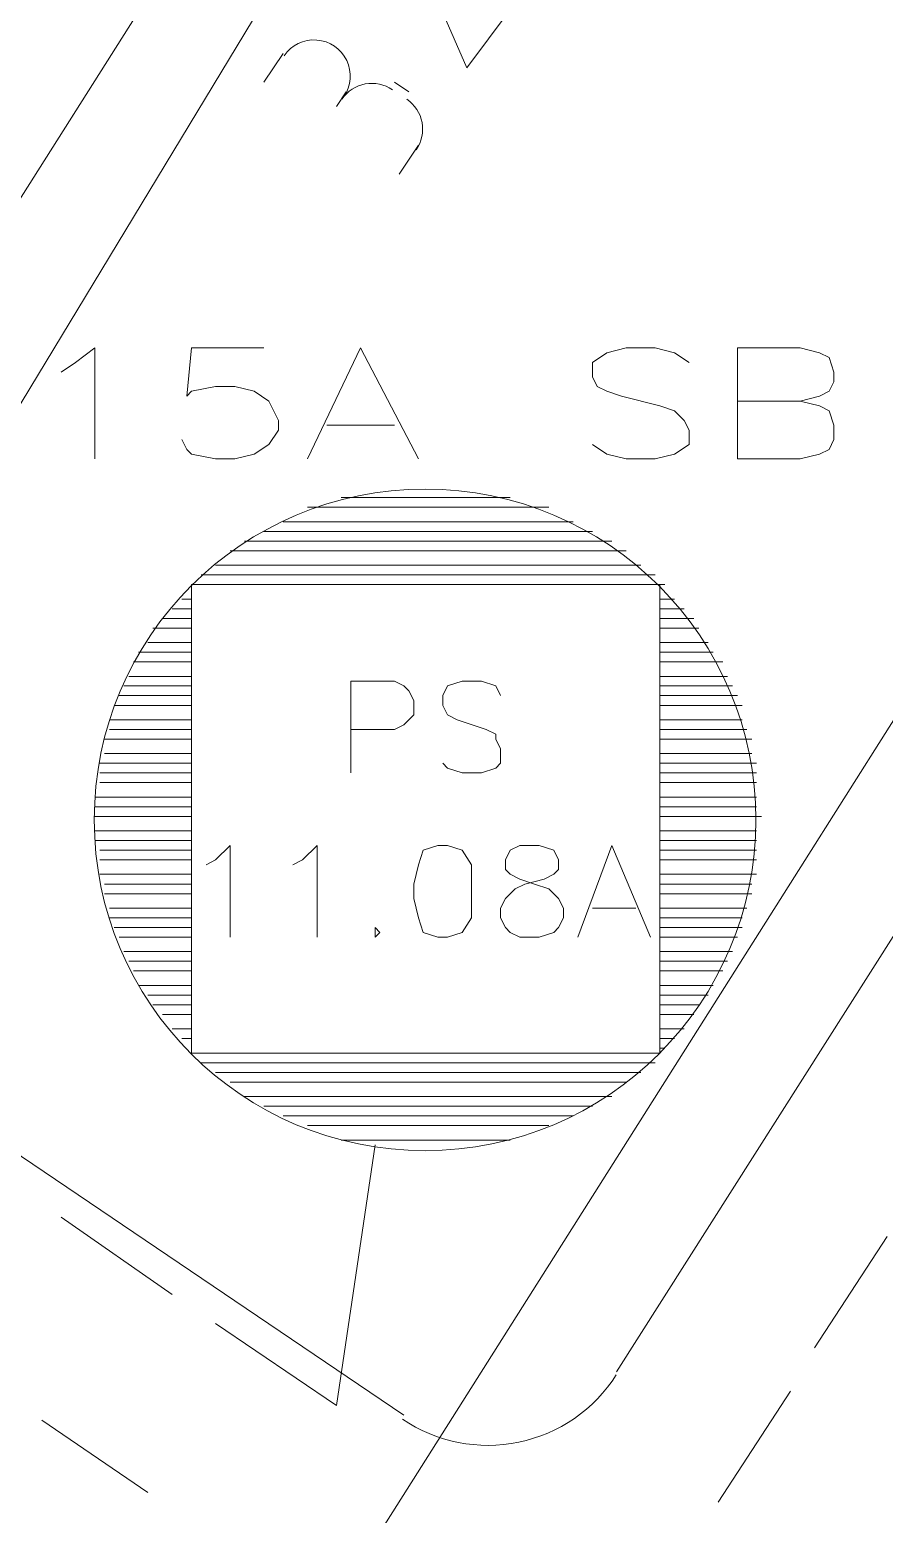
# Model space of a CAD drawing. Header units: millimetres. Extents: x 0.6 to 28.7, y 3.6 to 37.8.
# Drawn here: x 13.586 to 14.324, y 15.225 to 16.507 of the extents above; entities that cross this region are included whole.
import ezdxf

# ---------------------------------------------------------------- set-up
doc = ezdxf.new("R2010")
doc.units = ezdxf.units.MM
doc.layers.add('PDF_Actives-PowerSupply', color=1, linetype='Continuous')
doc.layers.add('PDF_RDFIN01', color=4, linetype='Continuous')
for name, color, linetype, true_color in [('PDF_Cable-565', 23, 'Continuous', 0xdd8a6e), ('PDF_STLINE01', 8, 'Continuous', 0x808080), ('PDF_STTEXT01', 8, 'Continuous', 0x808080)]:
    doc.layers.add(name, color=color, linetype=linetype, true_color=true_color)

msp = doc.modelspace()

# ---------------------------------------------------------------- linework, layer by layer
at = {"layer": 'PDF_Actives-PowerSupply', "lineweight": 9}
for points in [[(13.6129, 16.2111), (13.6254, 16.2195), (13.6421, 16.232), (13.6421, 16.1361)], [(13.788, 16.232), (13.7255, 16.232), (13.7213, 16.1903), (13.7255, 16.1945), (13.7463, 16.1986), (13.763, 16.1986), (13.7797, 16.1945), (13.7922, 16.1861), (13.8005, 16.1694), (13.8005, 16.1611), (13.7922, 16.1486), (13.7797, 16.1402), (13.763, 16.1361), (13.7463, 16.1361), (13.7255, 16.1402), (13.7213, 16.1444), (13.7171, 16.1528)], [(13.8255, 16.1361), (13.8714, 16.232), (13.9215, 16.1361)], [(14.155, 16.2195), (14.1425, 16.2278), (14.1258, 16.232), (14.1008, 16.232), (14.0841, 16.2278), (14.0716, 16.2195), (14.0716, 16.207), (14.0757, 16.1986), (14.0841, 16.1945), (14.0966, 16.1903), (14.1299, 16.1819), (14.1425, 16.1778), (14.1508, 16.1694), (14.155, 16.1611), (14.155, 16.1486), (14.1425, 16.1402), (14.1258, 16.1361), (14.1008, 16.1361), (14.0841, 16.1402), (14.0716, 16.1486)], [(14.2509, 16.1861), (14.2675, 16.1819), (14.2759, 16.1778), (14.2801, 16.1653), (14.2801, 16.1528), (14.2759, 16.1444), (14.2675, 16.1402), (14.2509, 16.1361), (14.1967, 16.1361), (14.1967, 16.232), (14.2509, 16.232), (14.2675, 16.2278), (14.2759, 16.2236), (14.2801, 16.2111), (14.2801, 16.2028), (14.2759, 16.1945), (14.2675, 16.1903), (14.2509, 16.1861), (14.1967, 16.1861)], [(13.8422, 16.1653), (13.9006, 16.1653)], [(14.0716, 16.0735), (13.788, 16.0735), (14.0716, 16.0735)], [(14.0549, 16.0819), (13.8047, 16.0819), (14.0549, 16.0819)], [(14.0882, 16.0652), (13.7713, 16.0652), (14.0882, 16.0652)], [(14.1008, 16.0569), (13.7588, 16.0569), (14.1008, 16.0569)], [(14.1258, 16.036), (13.7338, 16.036), (14.1258, 16.036)], [(14.1133, 16.0443), (13.7463, 16.0443), (14.1133, 16.0443)], [(13.7255, 16.0277), (13.7255, 16.0277)], [(13.7255, 16.0277), (13.7255, 16.0277)], [(14.1341, 16.0277), (14.1299, 16.0277), (14.1341, 16.0277)], [(14.1425, 16.0152), (14.1299, 16.0152), (14.1425, 16.0152)], [(13.7255, 15.9484), (13.6713, 15.9484), (13.7255, 15.9484)], [(14.1883, 15.9484), (14.1299, 15.9484), (14.1883, 15.9484)], [(13.8631, 15.865), (13.8631, 15.9443), (13.9006, 15.9443), (13.9089, 15.9401), (13.9131, 15.9359), (13.9173, 15.9276), (13.9173, 15.9151), (13.9131, 15.9109), (13.9089, 15.9067), (13.9006, 15.9026), (13.8631, 15.9026)], [(13.9923, 15.9318), (13.9882, 15.9401), (13.9757, 15.9443), (13.959, 15.9443), (13.9465, 15.9401), (13.9423, 15.9318), (13.9423, 15.9234), (13.9465, 15.9151), (13.9548, 15.9109), (13.9798, 15.9026), (13.9882, 15.8984), (13.9882, 15.8942), (13.9923, 15.8859), (13.9923, 15.8734), (13.9882, 15.8692), (13.9757, 15.865), (13.959, 15.865), (13.9465, 15.8692), (13.9423, 15.8734)], [(13.7255, 15.9318), (13.6629, 15.9318), (13.7255, 15.9318)], [(13.7255, 15.9109), (13.6546, 15.9109), (13.7255, 15.9109)], [(14.2008, 15.9109), (14.1299, 15.9109), (14.2008, 15.9109)], [(13.7255, 15.8942), (13.6504, 15.8942), (13.7255, 15.8942)], [(13.7255, 15.9026), (13.6546, 15.9026), (13.7255, 15.9026)], [(14.205, 15.9026), (14.1299, 15.9026), (14.205, 15.9026)], [(14.2092, 15.8817), (14.1299, 15.8817), (14.2092, 15.8817)], [(13.7255, 15.8734), (13.6462, 15.8734), (13.7255, 15.8734)], [(13.7255, 15.865), (13.6462, 15.865), (13.7255, 15.865)], [(14.2133, 15.865), (14.1299, 15.865), (14.2133, 15.865)], [(13.7255, 15.8275), (13.6421, 15.8275), (13.7255, 15.8275)], [(14.2175, 15.8275), (14.1299, 15.8275), (14.2175, 15.8275)], [(13.7255, 15.815), (13.6421, 15.815), (13.7255, 15.815)], [(14.2133, 15.815), (14.1299, 15.815), (14.2133, 15.815)], [(13.738, 15.7858), (13.7463, 15.79), (13.7588, 15.8025), (13.7588, 15.7233)], [(13.813, 15.7858), (13.8214, 15.79), (13.8339, 15.8025), (13.8339, 15.7233)], [(14.0591, 15.7233), (14.0882, 15.8025), (14.1216, 15.7233)], [(13.7255, 15.7775), (13.6462, 15.7775), (13.7255, 15.7775)], [(14.2133, 15.7775), (14.1299, 15.7775), (14.2133, 15.7775)], [(13.7255, 15.7608), (13.6504, 15.7608), (13.7255, 15.7608)], [(14.0716, 15.7483), (14.1091, 15.7483)], [(13.7255, 15.7233), (13.6629, 15.7233), (13.7255, 15.7233)], [(13.7255, 15.7024), (13.6713, 15.7024), (13.7255, 15.7024)], [(14.1883, 15.7024), (14.1299, 15.7024), (14.1883, 15.7024)], [(13.7255, 15.6274), (13.7255, 15.6274)], [(13.7255, 15.6274), (13.7255, 15.6274)], [(14.1425, 15.6357), (14.1299, 15.6357), (14.1425, 15.6357)], [(14.1341, 15.6274), (14.1299, 15.6274), (14.1341, 15.6274)], [(14.1258, 15.6148), (13.7338, 15.6148), (14.1258, 15.6148)], [(14.1133, 15.6065), (13.7463, 15.6065), (14.1133, 15.6065)], [(14.0716, 15.5773), (13.788, 15.5773), (14.0716, 15.5773)], [(14.0549, 15.569), (13.8047, 15.569), (14.0549, 15.569)], [(14.034, 15.5606), (13.8255, 15.5606), (14.034, 15.5606)], [(14.0007, 15.5481), (13.8547, 15.5481), (14.0007, 15.5481)], [(13.8506, 15.3188), (13.8839, 15.544)]]:
    msp.add_lwpolyline(points, dxfattribs=at)
for points in [[(14.0007, 16.1027), (13.8547, 16.1027)], [(14.034, 16.0944), (13.8255, 16.0944)], [(13.7255, 16.0277), (14.1299, 16.0277), (14.1299, 15.6232), (13.7255, 15.6232), (13.7255, 16.0277), (13.7255, 15.6232), (14.1299, 15.6232), (14.1299, 16.0277)], [(13.7255, 16.0152), (13.7171, 16.0152)], [(13.7255, 15.9985), (13.7005, 15.9985)], [(13.7255, 16.0068), (13.7088, 16.0068)], [(14.1508, 16.0068), (14.1299, 16.0068)], [(14.1591, 15.9985), (14.1299, 15.9985)], [(13.7255, 15.9901), (13.6921, 15.9901)], [(14.1633, 15.9901), (14.1299, 15.9901)], [(13.7255, 15.9776), (13.6879, 15.9776)], [(14.1716, 15.9776), (14.1299, 15.9776)], [(13.7255, 15.9609), (13.6754, 15.9609)], [(13.7255, 15.9693), (13.6796, 15.9693)], [(14.1758, 15.9693), (14.1299, 15.9693)], [(14.1842, 15.9609), (14.1299, 15.9609)], [(13.7255, 15.9401), (13.6671, 15.9401)], [(14.1925, 15.9401), (14.1299, 15.9401)], [(13.7255, 15.9234), (13.6588, 15.9234)], [(14.1967, 15.9318), (14.1299, 15.9318)], [(14.2008, 15.9234), (14.1299, 15.9234)], [(14.2092, 15.8942), (14.1299, 15.8942)], [(13.7255, 15.8817), (13.6504, 15.8817)], [(14.2133, 15.8734), (14.1299, 15.8734)], [(13.7255, 15.8567), (13.6462, 15.8567)], [(14.2133, 15.8567), (14.1299, 15.8567)], [(13.7255, 15.8442), (13.6421, 15.8442)], [(14.2133, 15.8442), (14.1299, 15.8442)], [(13.7255, 15.8358), (13.6421, 15.8358)], [(14.2133, 15.8358), (14.1299, 15.8358)], [(13.7255, 15.8067), (13.6421, 15.8067)], [(14.2133, 15.8067), (14.1299, 15.8067)], [(13.7255, 15.7983), (13.6462, 15.7983)], [(13.9381, 15.8025), (13.9256, 15.7983), (13.9215, 15.7858), (13.9173, 15.7691), (13.9173, 15.7566), (13.9215, 15.7399), (13.9256, 15.7274), (13.9381, 15.7233), (13.9465, 15.7233), (13.959, 15.7274), (13.9673, 15.7399), (13.9673, 15.7566), (13.9673, 15.7691), (13.9673, 15.7858), (13.959, 15.7983), (13.9465, 15.8025)], [(14.009, 15.8025), (14.0007, 15.7983), (13.9965, 15.79), (13.9965, 15.7816), (14.0007, 15.7775), (14.009, 15.7733), (14.0215, 15.7691), (14.034, 15.765), (14.0424, 15.7566), (14.0465, 15.7483), (14.0465, 15.7399), (14.0424, 15.7316), (14.0382, 15.7274), (14.0257, 15.7233), (14.009, 15.7233), (14.0007, 15.7274), (13.9965, 15.7316), (13.9923, 15.7399), (13.9923, 15.7483), (13.9965, 15.7566), (14.0048, 15.765), (14.0132, 15.7691), (14.0299, 15.7733), (14.0382, 15.7775), (14.0424, 15.7816), (14.0424, 15.79), (14.0382, 15.7983), (14.0257, 15.8025)], [(14.2133, 15.7983), (14.1299, 15.7983)], [(13.7255, 15.79), (13.6462, 15.79)], [(14.2133, 15.79), (14.1299, 15.79)], [(13.7255, 15.7691), (13.6504, 15.7691)], [(14.2092, 15.7691), (14.1299, 15.7691)], [(14.2092, 15.7608), (14.1299, 15.7608)], [(13.7255, 15.7483), (13.6546, 15.7483)], [(13.7255, 15.7399), (13.6546, 15.7399)], [(14.205, 15.7483), (14.1299, 15.7483)], [(14.2008, 15.7399), (14.1299, 15.7399)], [(13.7255, 15.7316), (13.6588, 15.7316)], [(13.8839, 15.7316), (13.8839, 15.7274), (13.8839, 15.7233), (13.8881, 15.7274)], [(14.2008, 15.7316), (14.1299, 15.7316)], [(14.1967, 15.7233), (14.1299, 15.7233)], [(13.7255, 15.7108), (13.6671, 15.7108)], [(14.1925, 15.7108), (14.1299, 15.7108)], [(13.7255, 15.6941), (13.6754, 15.6941)], [(14.1842, 15.6941), (14.1299, 15.6941)], [(13.7255, 15.6816), (13.6796, 15.6816)], [(14.1758, 15.6816), (14.1299, 15.6816)], [(13.7255, 15.6732), (13.6879, 15.6732)], [(13.7255, 15.6649), (13.6921, 15.6649)], [(14.1716, 15.6732), (14.1299, 15.6732)], [(14.1633, 15.6649), (14.1299, 15.6649)], [(13.7255, 15.6565), (13.7005, 15.6565)], [(14.1591, 15.6565), (14.1299, 15.6565)], [(13.7255, 15.644), (13.7088, 15.644)], [(14.1508, 15.644), (14.1299, 15.644)], [(13.7255, 15.6357), (13.7171, 15.6357)], [(14.1008, 15.5982), (13.7588, 15.5982)], [(14.0882, 15.5857), (13.7713, 15.5857)]]:
    msp.add_lwpolyline(points, close=True, dxfattribs=at)
msp.add_circle((13.9271, 15.8245), 0.2856, dxfattribs=at)
msp.add_circle((13.9271, 15.8245), 0.2856, dxfattribs=at)
at = {"layer": 'PDF_Cable-565', "lineweight": 13}
for points in [[(13.6129, 15.4814), (13.7088, 15.4147)], [(14.2634, 15.3688), (14.3259, 15.4647)], [(13.7463, 15.3897), (13.8506, 15.3188)], [(14.18, 15.2354), (14.2425, 15.3313)], [(13.5962, 15.3063), (13.6879, 15.2437)]]:
    msp.add_lwpolyline(points, dxfattribs=at)
at = {"layer": 'PDF_RDFIN01', "lineweight": 0}
for points in [[(13.2793, 15.8901), (13.8339, 16.7657), (18.9461, 24.8177), (20.0803, 26.6065)], [(14.0924, 15.348), (14.9931, 16.7657), (18.4249, 22.174)], [(13.3168, 15.7108), (13.9089, 15.3105)]]:
    msp.add_lwpolyline(points, dxfattribs=at)
msp.add_arc((13.9813, 15.4158), 0.1313, 235.8106, 327.6178, dxfattribs=at)
at = {"layer": 'PDF_STLINE01', "lineweight": 0}
for points in [[(14.0632, 16.9659), (13.9298, 16.7657), (13.125, 15.4355)], [(14.9973, 16.9534), (14.8722, 16.7657), (13.7463, 14.9852)]]:
    msp.add_lwpolyline(points, dxfattribs=at)
at = {"layer": 'PDF_STTEXT01', "lineweight": 0}
for points in [[(13.9215, 16.5697), (13.9631, 16.4738), (14.0007, 16.5239)], [(13.788, 16.4613), (13.8047, 16.4863)], [(13.9006, 16.4613), (13.9131, 16.453)], [(13.8589, 16.453), (13.8506, 16.4405)], [(13.9215, 16.4071), (13.9048, 16.3821)]]:
    msp.add_lwpolyline(points, dxfattribs=at)
for centre, start, end in [((13.8312, 16.4666), 325.643, 145.6431), ((13.8812, 16.4291), 55.643, 145.6431), ((13.8937, 16.4208), 325.643, 55.6431)]:
    msp.add_arc(centre, 0.0313, start, end, dxfattribs=at)

doc.saveas('drawing.dxf')
